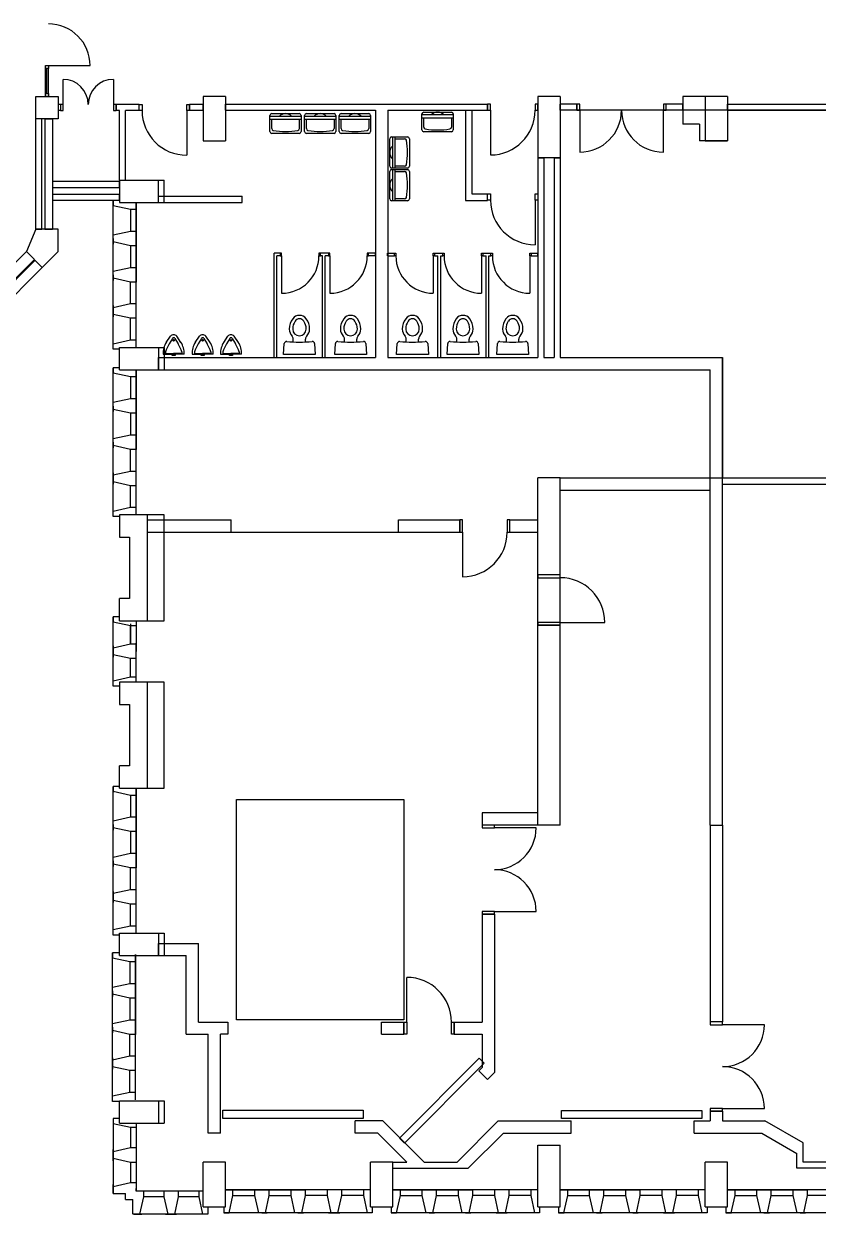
# Model space of a CAD drawing. Header units: millimetres. Extents: x -12337 to 132498, y -9485 to 82319.
# Drawn here: x 22313 to 36553, y 5335 to 26669 of the extents above; entities that cross this region are included whole.
import ezdxf

# ---------------------------------------------------------------- set-up
doc = ezdxf.new("R2010")
doc.units = ezdxf.units.MM
for name, color, linetype in [('Basement 1 - Doors Windows and Openings', 7, 'Continuous'), ('Basement 1 - Sections', 7, 'Continuous'), ('Basement 1 - Spaces and Zones', 7, 'Continuous'), ('Basement 1 - Structural Members', 7, 'Continuous'), ('Basement 1 - Walls', 7, 'Continuous'), ('Basement 2 - Structural Members', 7, 'Continuous')]:
    doc.layers.add(name, color=color, linetype=linetype)

msp = doc.modelspace()

# ---------------------------------------------------------------- linework, layer by layer
at = {"layer": 'Basement 1 - Doors Windows and Openings', "color": 1, "linetype": 'Continuous', "lineweight": -3}
for p, q in [((22703, 25419, 2700), (22703, 25869, 2700)), ((22728, 25419, 2700), (22728, 25869, 2700)), ((22753, 25919, 2700), (23503, 25919, 2700)), ((22753, 25419, 2700), (22753, 25869, 2700)), ((23019, 25224, 2700), (23019, 25674, 2700)), ((23919, 25674, 2700), (23919, 25224, 2700)), ((25233, 25114, 2700), (25233, 24314, 2700)), ((30678, 25119, 2700), (30678, 24319, 2700)), ((32278, 25119, 2700), (32278, 24369, 2700)), ((33778, 24369, 2700), (33778, 25119, 2700)), ((31478, 23509, 2700), (31478, 22709, 2700)), ((26934, 22510, 2700), (26934, 21840, 2700)), ((27800, 22510, 2700), (27800, 21840, 2700)), ((29652, 22510, 2700), (29652, 21840, 2700)), ((30517, 22510, 2700), (30517, 21840, 2700)), ((31383, 22510, 2700), (31383, 21840, 2700)), ((30178, 17559, 2700), (30178, 16759, 2700)), ((31928, 15942, 2700), (32728, 15942, 2700)), ((31498, 12259, 2700), (30748, 12259, 2700)), ((30748, 10759, 2700), (31498, 10759, 2700)), ((29178, 8779, 2700), (29178, 9579, 2700)), ((35588, 8730, 2700), (34838, 8730, 2700)), ((34838, 7230, 2700), (35588, 7230, 2700))]:
    msp.add_line(p, q, dxfattribs=at)
at = {"layer": 'Basement 1 - Doors Windows and Openings', "color": 1, "linetype": 'Continuous'}
for p, q in [((23918, 23501, 2700), (23918, 23401, 2700)), ((23918, 20930, 2700), (23918, 23501, 2700)), ((24028, 23501, 2700), (23918, 23501, 2700)), ((24328, 23469, 2700), (24328, 23341, 2700)), ((24328, 22169, 2700), (24328, 23469, 2700)), ((24328, 23469, 2700), (24328, 22169, 2700)), ((24228, 23341, 2700), (23918, 23409, 2700)), ((24228, 23341, 2700), (24228, 22948, 2700)), ((24328, 23341, 2700), (24228, 23341, 2700)), ((24228, 22948, 2700), (23918, 22880, 2700)), ((23918, 22719, 2700), (23918, 22919, 2700)), ((24328, 22948, 2700), (24228, 22948, 2700)), ((24328, 22948, 2700), (24328, 22691, 2700)), ((23918, 22819, 2700), (23918, 22719, 2700)), ((24228, 22691, 2700), (23918, 22759, 2700)), ((24328, 22691, 2700), (24228, 22691, 2700)), ((24228, 22691, 2700), (24228, 22298, 2700)), ((22504, 22445, 2700), (21702, 21643, 2700)), ((21717, 21629, 2700), (22518, 22431, 2700)), ((24228, 22298, 2700), (23918, 22230, 2700)), ((24228, 22298, 2700), (23918, 22230, 2700)), ((23918, 22169, 2700), (23918, 22269, 2700)), ((23918, 22169, 2700), (23918, 22269, 2700)), ((24328, 22298, 2700), (24228, 22298, 2700)), ((24328, 22298, 2700), (24228, 22298, 2700)), ((24328, 22041, 2700), (24328, 22298, 2700)), ((24328, 22298, 2700), (24328, 22041, 2700)), ((23918, 22169, 2700), (23918, 22069, 2700)), ((23918, 22169, 2700), (23918, 22069, 2700)), ((24228, 22041, 2700), (23918, 22109, 2700)), ((24228, 22041, 2700), (23918, 22109, 2700)), ((24328, 22041, 2700), (24228, 22041, 2700)), ((24328, 22041, 2700), (24228, 22041, 2700)), ((24228, 21648, 2700), (24228, 22041, 2700)), ((24328, 20869, 2700), (24328, 22169, 2700)), ((24228, 21648, 2700), (23918, 21580, 2700)), ((23918, 21519, 2700), (23918, 21619, 2700)), ((23918, 21619, 2700), (23918, 21419, 2700)), ((24328, 21648, 2700), (24228, 21648, 2700)), ((24328, 21391, 2700), (24328, 21648, 2700)), ((24228, 21391, 2700), (23918, 21459, 2700)), ((24328, 21391, 2700), (24228, 21391, 2700)), ((24228, 20998, 2700), (24228, 21391, 2700)), ((24228, 20998, 2700), (23918, 20930, 2700)), ((23918, 20838, 2700), (23918, 20938, 2700)), ((24328, 20998, 2700), (24228, 20998, 2700)), ((24328, 20869, 2700), (24328, 20998, 2700)), ((24028, 20838, 2700), (23918, 20838, 2700)), ((23918, 20501, 2700), (23918, 20401, 2700)), ((23918, 17930, 2700), (23918, 20501, 2700)), ((24028, 20501, 2700), (23918, 20501, 2700)), ((24228, 20341, 2700), (23918, 20409, 2700)), ((24328, 20341, 2700), (24228, 20341, 2700)), ((24228, 20341, 2700), (24228, 19948, 2700)), ((24328, 20469, 2700), (24328, 20341, 2700)), ((24328, 19169, 2700), (24328, 20469, 2700)), ((24328, 20469, 2700), (24328, 19169, 2700)), ((24228, 19948, 2700), (23918, 19880, 2700)), ((23918, 19719, 2700), (23918, 19919, 2700)), ((24328, 19948, 2700), (24228, 19948, 2700)), ((24328, 19948, 2700), (24328, 19691, 2700)), ((23918, 19819, 2700), (23918, 19719, 2700)), ((24228, 19691, 2700), (23918, 19759, 2700)), ((24228, 19691, 2700), (24228, 19298, 2700)), ((24328, 19691, 2700), (24228, 19691, 2700)), ((24228, 19298, 2700), (23918, 19230, 2700)), ((24228, 19298, 2700), (23918, 19230, 2700)), ((23918, 19169, 2700), (23918, 19269, 2700)), ((23918, 19169, 2700), (23918, 19269, 2700)), ((24328, 19298, 2700), (24228, 19298, 2700)), ((24328, 19298, 2700), (24228, 19298, 2700)), ((24328, 19298, 2700), (24328, 19041, 2700)), ((24328, 19041, 2700), (24328, 19298, 2700)), ((23918, 19169, 2700), (23918, 19069, 2700)), ((23918, 19169, 2700), (23918, 19069, 2700)), ((24228, 19041, 2700), (23918, 19109, 2700)), ((24228, 19041, 2700), (23918, 19109, 2700)), ((24328, 19041, 2700), (24228, 19041, 2700)), ((24228, 18648, 2700), (24228, 19041, 2700)), ((24328, 19041, 2700), (24228, 19041, 2700)), ((24328, 17869, 2700), (24328, 19169, 2700)), ((24228, 18648, 2700), (23918, 18580, 2700)), ((23918, 18619, 2700), (23918, 18419, 2700)), ((23918, 18519, 2700), (23918, 18619, 2700)), ((24328, 18648, 2700), (24228, 18648, 2700)), ((24328, 18391, 2700), (24328, 18648, 2700)), ((24228, 18391, 2700), (23918, 18459, 2700)), ((24328, 18391, 2700), (24228, 18391, 2700)), ((24228, 17998, 2700), (24228, 18391, 2700)), ((24228, 17998, 2700), (23918, 17930, 2700)), ((23918, 17838, 2700), (23918, 17938, 2700)), ((24328, 17998, 2700), (24228, 17998, 2700)), ((24328, 17869, 2700), (24328, 17998, 2700)), ((24028, 17838, 2700), (23918, 17838, 2700)), ((24028, 16040, 2700), (23918, 16040, 2700)), ((23918, 16040, 2700), (23918, 15940, 2700)), ((23918, 14798, 2700), (23918, 16040, 2700)), ((24228, 15880, 2700), (23918, 15948, 2700)), ((24228, 15916, 2700), (24228, 15548, 2700)), ((24228, 15548, 2700), (24228, 15880, 2700)), ((24328, 15880, 2700), (24228, 15880, 2700)), ((24328, 15969, 2700), (24328, 15419, 2700)), ((24228, 15548, 2700), (23918, 15480, 2700)), ((23918, 15419, 2700), (23918, 15519, 2700)), ((23918, 15519, 2700), (23918, 15319, 2700)), ((24328, 15548, 2700), (24228, 15548, 2700)), ((24328, 15419, 2700), (24328, 15569, 2700)), ((24328, 15419, 2700), (24328, 15548, 2700)), ((24328, 14869, 2700), (24328, 15419, 2700)), ((24228, 15291, 2700), (23918, 15359, 2700)), ((24228, 14958, 2700), (24228, 15291, 2700)), ((24328, 15291, 2700), (24228, 15291, 2700)), ((24228, 14958, 2700), (23918, 14890, 2700)), ((24328, 14958, 2700), (24228, 14958, 2700)), ((23918, 14798, 2700), (23918, 14898, 2700)), ((24028, 14798, 2700), (23918, 14798, 2700)), ((23918, 13001, 2700), (23918, 12901, 2700)), ((24028, 13001, 2700), (23918, 13001, 2700)), ((23918, 10430, 2700), (23918, 13001, 2700)), ((24228, 12841, 2700), (23918, 12909, 2700)), ((24328, 12841, 2700), (24228, 12841, 2700)), ((24228, 12841, 2700), (24228, 12448, 2700)), ((24328, 12969, 2700), (24328, 12841, 2700)), ((24328, 11669, 2700), (24328, 12969, 2700)), ((24328, 12969, 2700), (24328, 11669, 2700)), ((24228, 12448, 2700), (23918, 12380, 2700)), ((23918, 12219, 2700), (23918, 12419, 2700)), ((24328, 12448, 2700), (24228, 12448, 2700)), ((24328, 12448, 2700), (24328, 12191, 2700)), ((23918, 12319, 2700), (23918, 12219, 2700)), ((24228, 12191, 2700), (23918, 12259, 2700)), ((24328, 12191, 2700), (24228, 12191, 2700)), ((24228, 12191, 2700), (24228, 11798, 2700)), ((24228, 11798, 2700), (23918, 11730, 2700)), ((24228, 11798, 2700), (23918, 11730, 2700)), ((23918, 11669, 2700), (23918, 11769, 2700)), ((23918, 11669, 2700), (23918, 11769, 2700)), ((24328, 11798, 2700), (24228, 11798, 2700)), ((24328, 11798, 2700), (24228, 11798, 2700)), ((24328, 11798, 2700), (24328, 11541, 2700)), ((24328, 11541, 2700), (24328, 11798, 2700)), ((23918, 11669, 2700), (23918, 11569, 2700)), ((23918, 11669, 2700), (23918, 11569, 2700)), ((24228, 11541, 2700), (23918, 11609, 2700)), ((24228, 11541, 2700), (23918, 11609, 2700)), ((24328, 11541, 2700), (24228, 11541, 2700)), ((24228, 11148, 2700), (24228, 11541, 2700)), ((24328, 11541, 2700), (24228, 11541, 2700)), ((24328, 10369, 2700), (24328, 11669, 2700)), ((24228, 11148, 2700), (23918, 11080, 2700)), ((23918, 11119, 2700), (23918, 10919, 2700)), ((23918, 11019, 2700), (23918, 11119, 2700)), ((24328, 11148, 2700), (24228, 11148, 2700)), ((24328, 10891, 2700), (24328, 11148, 2700)), ((24228, 10891, 2700), (23918, 10959, 2700)), ((24328, 10891, 2700), (24228, 10891, 2700)), ((24228, 10498, 2700), (24228, 10891, 2700)), ((24228, 10498, 2700), (23918, 10430, 2700)), ((24328, 10498, 2700), (24228, 10498, 2700)), ((24328, 10369, 2700), (24328, 10498, 2700)), ((23918, 10338, 2700), (23918, 10438, 2700)), ((24028, 10338, 2700), (23918, 10338, 2700)), ((23904, 7447, 2700), (23904, 10018, 2700)), ((23904, 10018, 2700), (23904, 9918, 2700)), ((24014, 10018, 2700), (23904, 10018, 2700)), ((24214, 9858, 2700), (23904, 9926, 2700)), ((24214, 9858, 2700), (24214, 9465, 2700)), ((24314, 9858, 2700), (24214, 9858, 2700)), ((24314, 9986, 2700), (24314, 9858, 2700)), ((24314, 9986, 2700), (24314, 8686, 2700)), ((24314, 8686, 2700), (24314, 9986, 2700)), ((24214, 9465, 2700), (23904, 9397, 2700)), ((23904, 9236, 2700), (23904, 9436, 2700)), ((24314, 9465, 2700), (24214, 9465, 2700)), ((24314, 9465, 2700), (24314, 9208, 2700)), ((23904, 9336, 2700), (23904, 9236, 2700)), ((24214, 9208, 2700), (23904, 9276, 2700)), ((24214, 9208, 2700), (24214, 8815, 2700)), ((24314, 9208, 2700), (24214, 9208, 2700)), ((24214, 8815, 2700), (23904, 8747, 2700)), ((24214, 8815, 2700), (23904, 8747, 2700)), ((23904, 8686, 2700), (23904, 8786, 2700)), ((23904, 8686, 2700), (23904, 8786, 2700)), ((24314, 8815, 2700), (24214, 8815, 2700)), ((24314, 8815, 2700), (24214, 8815, 2700)), ((24314, 8815, 2700), (24314, 8558, 2700)), ((24314, 8558, 2700), (24314, 8815, 2700)), ((23904, 8686, 2700), (23904, 8586, 2700)), ((23904, 8686, 2700), (23904, 8586, 2700)), ((24214, 8558, 2700), (23904, 8626, 2700)), ((24214, 8558, 2700), (23904, 8626, 2700)), ((24314, 8558, 2700), (24214, 8558, 2700)), ((24314, 8558, 2700), (24214, 8558, 2700)), ((24214, 8165, 2700), (24214, 8558, 2700)), ((24314, 7386, 2700), (24314, 8686, 2700)), ((24214, 8165, 2700), (23904, 8097, 2700)), ((23904, 8036, 2700), (23904, 8136, 2700)), ((23904, 8136, 2700), (23904, 7936, 2700)), ((24314, 8165, 2700), (24214, 8165, 2700)), ((24314, 7908, 2700), (24314, 8165, 2700)), ((24214, 7908, 2700), (23904, 7976, 2700)), ((24314, 7908, 2700), (24214, 7908, 2700)), ((24214, 7515, 2700), (24214, 7908, 2700)), ((24214, 7515, 2700), (23904, 7447, 2700)), ((24314, 7515, 2700), (24214, 7515, 2700)), ((24314, 7386, 2700), (24314, 7515, 2700)), ((23904, 7355, 2700), (23904, 7455, 2700)), ((24014, 7355, 2700), (23904, 7355, 2700)), ((23918, 7048, 2700), (23918, 6948, 2700)), ((23918, 7048, 2700), (23918, 5767, 2700)), ((24028, 7048, 2700), (23918, 7048, 2700)), ((24228, 6888, 2700), (23918, 6957, 2700)), ((24228, 6888, 2700), (24228, 6521, 2700)), ((24328, 6888, 2700), (24228, 6888, 2700)), ((24328, 6969, 2700), (24328, 6392, 2700)), ((24228, 6521, 2700), (23918, 6452, 2700)), ((23918, 6292, 2700), (23918, 6492, 2700)), ((24328, 6521, 2700), (24228, 6521, 2700)), ((23918, 6392, 2700), (23918, 6292, 2700)), ((24228, 6263, 2700), (23918, 6332, 2700)), ((24228, 6263, 2700), (24228, 5896, 2700)), ((24328, 6263, 2700), (24228, 6263, 2700)), ((24328, 6392, 2700), (24328, 5767, 2700)), ((24328, 6392, 2700), (24328, 6242, 2700)), ((24228, 5896, 2700), (23918, 5827, 2700)), ((23918, 5767, 2700), (23918, 5867, 2700)), ((23918, 5707, 2700), (23918, 5767, 2700)), ((23918, 5767, 2700), (23918, 5707, 2700)), ((24328, 5896, 2700), (24228, 5896, 2700)), ((24328, 5745, 2700), (24328, 5795, 2700)), ((27228, 5769, 2700), (25928, 5769, 2700)), ((25928, 5769, 2700), (26057, 5769, 2700)), ((25928, 5769, 2700), (27228, 5769, 2700)), ((26057, 5769, 2700), (26057, 5669, 2700)), ((26450, 5769, 2700), (26450, 5669, 2700)), ((26450, 5769, 2700), (26707, 5769, 2700)), ((26707, 5769, 2700), (26707, 5669, 2700)), ((27100, 5769, 2700), (27357, 5769, 2700)), ((27100, 5769, 2700), (27100, 5669, 2700)), ((27357, 5769, 2700), (27100, 5769, 2700)), ((27100, 5769, 2700), (27100, 5669, 2700)), ((28528, 5769, 2700), (27228, 5769, 2700)), ((27357, 5769, 2700), (27357, 5669, 2700)), ((27357, 5769, 2700), (27357, 5669, 2700)), ((28007, 5769, 2700), (27750, 5769, 2700)), ((27750, 5769, 2700), (27750, 5669, 2700)), ((28007, 5769, 2700), (28007, 5669, 2700)), ((28528, 5769, 2700), (28400, 5769, 2700)), ((28400, 5769, 2700), (28400, 5669, 2700)), ((30228, 5769, 2700), (28928, 5769, 2700)), ((28928, 5769, 2700), (29057, 5769, 2700)), ((28928, 5769, 2700), (30228, 5769, 2700)), ((29057, 5769, 2700), (29057, 5669, 2700)), ((29450, 5769, 2700), (29450, 5669, 2700)), ((29450, 5769, 2700), (29707, 5769, 2700)), ((29707, 5769, 2700), (29707, 5669, 2700)), ((30100, 5769, 2700), (30357, 5769, 2700)), ((30100, 5769, 2700), (30100, 5669, 2700)), ((30357, 5769, 2700), (30100, 5769, 2700)), ((30100, 5769, 2700), (30100, 5669, 2700)), ((31528, 5769, 2700), (30228, 5769, 2700)), ((30357, 5769, 2700), (30357, 5669, 2700)), ((30357, 5769, 2700), (30357, 5669, 2700)), ((31007, 5769, 2700), (30750, 5769, 2700)), ((30750, 5769, 2700), (30750, 5669, 2700)), ((31007, 5769, 2700), (31007, 5669, 2700)), ((31528, 5769, 2700), (31400, 5769, 2700)), ((31400, 5769, 2700), (31400, 5669, 2700)), ((31928, 5769, 2700), (33228, 5769, 2700)), ((33228, 5769, 2700), (31928, 5769, 2700)), ((31928, 5769, 2700), (32057, 5769, 2700)), ((32057, 5769, 2700), (32057, 5669, 2700)), ((32450, 5769, 2700), (32450, 5669, 2700)), ((32450, 5769, 2700), (32707, 5769, 2700)), ((32707, 5769, 2700), (32707, 5669, 2700)), ((33357, 5769, 2700), (33100, 5769, 2700)), ((33100, 5769, 2700), (33100, 5669, 2700)), ((33100, 5769, 2700), (33357, 5769, 2700)), ((33100, 5769, 2700), (33100, 5669, 2700)), ((34528, 5769, 2700), (33228, 5769, 2700)), ((33357, 5769, 2700), (33357, 5669, 2700)), ((33357, 5769, 2700), (33357, 5669, 2700)), ((33750, 5769, 2700), (33750, 5669, 2700)), ((34007, 5769, 2700), (33750, 5769, 2700)), ((34007, 5769, 2700), (34007, 5669, 2700)), ((34528, 5769, 2700), (34400, 5769, 2700)), ((34400, 5769, 2700), (34400, 5669, 2700)), ((34928, 5769, 2700), (36228, 5769, 2700)), ((36228, 5769, 2700), (34928, 5769, 2700)), ((34928, 5769, 2700), (35057, 5769, 2700)), ((35057, 5769, 2700), (35057, 5669, 2700)), ((35450, 5769, 2700), (35450, 5669, 2700)), ((35450, 5769, 2700), (35707, 5769, 2700)), ((35707, 5769, 2700), (35707, 5669, 2700)), ((36100, 5769, 2700), (36100, 5669, 2700)), ((36100, 5769, 2700), (36357, 5769, 2700)), ((36100, 5769, 2700), (36100, 5669, 2700)), ((36357, 5769, 2700), (36100, 5769, 2700)), ((37528, 5769, 2700), (36228, 5769, 2700)), ((36357, 5769, 2700), (36357, 5669, 2700)), ((36357, 5769, 2700), (36357, 5669, 2700)), ((23918, 5707, 2700), (24135, 5707, 2700)), ((24135, 5595, 2700), (24135, 5707, 2700)), ((24135, 5595, 2700), (24268, 5595, 2700)), ((24268, 5335, 2700), (24268, 5595, 2700)), ((24953, 5745, 2700), (24328, 5745, 2700)), ((24457, 5645, 2700), (24389, 5335, 2700)), ((24457, 5745, 2700), (24457, 5645, 2700)), ((24825, 5645, 2700), (24457, 5645, 2700)), ((24953, 5745, 2700), (24803, 5745, 2700)), ((24825, 5745, 2700), (24825, 5645, 2700)), ((24825, 5645, 2700), (24893, 5335, 2700)), ((25528, 5745, 2700), (24953, 5745, 2700)), ((25082, 5645, 2700), (25014, 5335, 2700)), ((25082, 5745, 2700), (25082, 5645, 2700)), ((25450, 5645, 2700), (25082, 5645, 2700)), ((25450, 5745, 2700), (25450, 5645, 2700)), ((25450, 5645, 2700), (25518, 5335, 2700)), ((26057, 5669, 2700), (25989, 5359, 2700)), ((26057, 5669, 2700), (26450, 5669, 2700)), ((26450, 5669, 2700), (26518, 5359, 2700)), ((26707, 5669, 2700), (26639, 5359, 2700)), ((26707, 5669, 2700), (27100, 5669, 2700)), ((27100, 5669, 2700), (27168, 5359, 2700)), ((27100, 5669, 2700), (27168, 5359, 2700)), ((27357, 5669, 2700), (27289, 5359, 2700)), ((27357, 5669, 2700), (27289, 5359, 2700)), ((27750, 5669, 2700), (27357, 5669, 2700)), ((27750, 5669, 2700), (27818, 5359, 2700)), ((28007, 5669, 2700), (27939, 5359, 2700)), ((28400, 5669, 2700), (28007, 5669, 2700)), ((28400, 5669, 2700), (28468, 5359, 2700)), ((29057, 5669, 2700), (28989, 5359, 2700)), ((29057, 5669, 2700), (29450, 5669, 2700)), ((29450, 5669, 2700), (29518, 5359, 2700)), ((29707, 5669, 2700), (29639, 5359, 2700)), ((29707, 5669, 2700), (30100, 5669, 2700)), ((30100, 5669, 2700), (30168, 5359, 2700)), ((30100, 5669, 2700), (30168, 5359, 2700)), ((30357, 5669, 2700), (30289, 5359, 2700)), ((30357, 5669, 2700), (30289, 5359, 2700)), ((30750, 5669, 2700), (30357, 5669, 2700)), ((30750, 5669, 2700), (30818, 5359, 2700)), ((31007, 5669, 2700), (30939, 5359, 2700)), ((31400, 5669, 2700), (31007, 5669, 2700)), ((31400, 5669, 2700), (31468, 5359, 2700)), ((32057, 5669, 2700), (31989, 5359, 2700)), ((32057, 5669, 2700), (32450, 5669, 2700)), ((32450, 5669, 2700), (32518, 5359, 2700)), ((32707, 5669, 2700), (32639, 5359, 2700)), ((32707, 5669, 2700), (33100, 5669, 2700)), ((33100, 5669, 2700), (33168, 5359, 2700)), ((33100, 5669, 2700), (33168, 5359, 2700)), ((33357, 5669, 2700), (33289, 5359, 2700)), ((33357, 5669, 2700), (33289, 5359, 2700)), ((33750, 5669, 2700), (33357, 5669, 2700)), ((33750, 5669, 2700), (33818, 5359, 2700)), ((34007, 5669, 2700), (33939, 5359, 2700)), ((34400, 5669, 2700), (34007, 5669, 2700)), ((34400, 5669, 2700), (34468, 5359, 2700)), ((35057, 5669, 2700), (34989, 5359, 2700)), ((35057, 5669, 2700), (35450, 5669, 2700)), ((35450, 5669, 2700), (35518, 5359, 2700)), ((35707, 5669, 2700), (35639, 5359, 2700)), ((35707, 5669, 2700), (36100, 5669, 2700)), ((36100, 5669, 2700), (36168, 5359, 2700)), ((36100, 5669, 2700), (36168, 5359, 2700)), ((36357, 5669, 2700), (36289, 5359, 2700)), ((36357, 5669, 2700), (36289, 5359, 2700)), ((36750, 5669, 2700), (36357, 5669, 2700)), ((24280, 5335, 2700), (24428, 5335, 2700)), ((25610, 5335, 2700), (24280, 5335, 2700)), ((24853, 5335, 2700), (25053, 5335, 2700)), ((24953, 5335, 2700), (24853, 5335, 2700)), ((25610, 5335, 2700), (25510, 5335, 2700)), ((25610, 5469, 2700), (25610, 5335, 2700)), ((25897, 5469, 2700), (25897, 5359, 2700)), ((25897, 5359, 2700), (25997, 5359, 2700)), ((28468, 5359, 2700), (25897, 5359, 2700)), ((26678, 5359, 2700), (26478, 5359, 2700)), ((26578, 5359, 2700), (26678, 5359, 2700)), ((27228, 5359, 2700), (27128, 5359, 2700)), ((27228, 5359, 2700), (27128, 5359, 2700)), ((27228, 5359, 2700), (27328, 5359, 2700)), ((27228, 5359, 2700), (27328, 5359, 2700)), ((27878, 5359, 2700), (27778, 5359, 2700)), ((27778, 5359, 2700), (27978, 5359, 2700)), ((28560, 5359, 2700), (28460, 5359, 2700)), ((28560, 5469, 2700), (28560, 5359, 2700)), ((28897, 5469, 2700), (28897, 5359, 2700)), ((28897, 5359, 2700), (28997, 5359, 2700)), ((31468, 5359, 2700), (28897, 5359, 2700)), ((29678, 5359, 2700), (29478, 5359, 2700)), ((29578, 5359, 2700), (29678, 5359, 2700)), ((30228, 5359, 2700), (30128, 5359, 2700)), ((30228, 5359, 2700), (30128, 5359, 2700)), ((30228, 5359, 2700), (30328, 5359, 2700)), ((30228, 5359, 2700), (30328, 5359, 2700)), ((30778, 5359, 2700), (30978, 5359, 2700)), ((30878, 5359, 2700), (30778, 5359, 2700)), ((31560, 5359, 2700), (31460, 5359, 2700)), ((31560, 5469, 2700), (31560, 5359, 2700)), ((31897, 5469, 2700), (31897, 5359, 2700)), ((34468, 5359, 2700), (31897, 5359, 2700)), ((31897, 5359, 2700), (31997, 5359, 2700)), ((32678, 5359, 2700), (32478, 5359, 2700)), ((32578, 5359, 2700), (32678, 5359, 2700)), ((33228, 5359, 2700), (33128, 5359, 2700)), ((33228, 5359, 2700), (33128, 5359, 2700)), ((33228, 5359, 2700), (33328, 5359, 2700)), ((33228, 5359, 2700), (33328, 5359, 2700)), ((33878, 5359, 2700), (33778, 5359, 2700)), ((33778, 5359, 2700), (33978, 5359, 2700)), ((34560, 5359, 2700), (34460, 5359, 2700)), ((34560, 5469, 2700), (34560, 5359, 2700)), ((34897, 5469, 2700), (34897, 5359, 2700)), ((34897, 5359, 2700), (34997, 5359, 2700)), ((37468, 5359, 2700), (34897, 5359, 2700)), ((35678, 5359, 2700), (35478, 5359, 2700)), ((35578, 5359, 2700), (35678, 5359, 2700)), ((36228, 5359, 2700), (36128, 5359, 2700)), ((36228, 5359, 2700), (36128, 5359, 2700)), ((36228, 5359, 2700), (36328, 5359, 2700)), ((36228, 5359, 2700), (36328, 5359, 2700))]:
    msp.add_line(p, q, dxfattribs=at)
at = {"layer": 'Basement 1 - Doors Windows and Openings', "color": 1, "linetype": 'Continuous', "lineweight": -3, "elevation": 2700}
for points in [[(22703, 25869), (22703, 25919), (22753, 25919), (22753, 25869), (22703, 25869)], [(22703, 25369), (22703, 25419), (22753, 25419), (22753, 25369), (22703, 25369)], [(23019, 25114), (23019, 25224), (22969, 25224), (22969, 25114), (23019, 25114)], [(23969, 25114), (23969, 25224), (23919, 25224), (23919, 25114), (23969, 25114)], [(24433, 25114), (24383, 25114), (24383, 25224), (24433, 25224), (24433, 25114)], [(25283, 25114), (25233, 25114), (25233, 25224), (25283, 25224), (25283, 25114)], [(30628, 25119), (30678, 25119), (30678, 25229), (30628, 25229), (30628, 25119)], [(31478, 25119), (31528, 25119), (31528, 25229), (31478, 25229), (31478, 25119)], [(32278, 25119), (32278, 25229), (32228, 25229), (32228, 25119), (32278, 25119)], [(33828, 25119), (33828, 25229), (33778, 25229), (33778, 25119), (33828, 25119)], [(30678, 23509), (30628, 23509), (30628, 23619), (30678, 23619), (30678, 23509)], [(31528, 23509), (31478, 23509), (31478, 23619), (31528, 23619), (31528, 23509)], [(26934, 22510), (26934, 22560), (26909, 22560), (26909, 22510), (26934, 22510)], [(27629, 22510), (27629, 22560), (27604, 22560), (27604, 22510), (27629, 22510)], [(27800, 22510), (27800, 22560), (27775, 22560), (27775, 22510), (27800, 22510)], [(28495, 22510), (28495, 22560), (28470, 22560), (28470, 22510), (28495, 22510)], [(28957, 22510), (28957, 22560), (28982, 22560), (28982, 22510), (28957, 22510)], [(29652, 22510), (29652, 22560), (29677, 22560), (29677, 22510), (29652, 22510)], [(29822, 22510), (29822, 22560), (29847, 22560), (29847, 22510), (29822, 22510)], [(30517, 22510), (30517, 22560), (30542, 22560), (30542, 22510), (30517, 22510)], [(30688, 22510), (30688, 22560), (30713, 22560), (30713, 22510), (30688, 22510)], [(31383, 22510), (31383, 22560), (31408, 22560), (31408, 22510), (31383, 22510)], [(30128, 17559), (30178, 17559), (30178, 17779), (30128, 17779), (30128, 17559)], [(30978, 17559), (31028, 17559), (31028, 17779), (30978, 17779), (30978, 17559)], [(31928, 16742), (31928, 16792), (31528, 16792), (31528, 16742), (31928, 16742)], [(31928, 15892), (31928, 15942), (31528, 15942), (31528, 15892), (31928, 15892)], [(30748, 12309), (30528, 12309), (30528, 12259), (30748, 12259), (30748, 12309)], [(30748, 10759), (30528, 10759), (30528, 10709), (30748, 10709), (30748, 10759)], [(29128, 8779), (29178, 8779), (29178, 8559), (29128, 8559), (29128, 8779)], [(29978, 8779), (30028, 8779), (30028, 8559), (29978, 8559), (29978, 8779)], [(34838, 8780), (34618, 8780), (34618, 8730), (34838, 8730), (34838, 8780)], [(34838, 7230), (34618, 7230), (34618, 7180), (34838, 7180), (34838, 7230)]]:
    msp.add_lwpolyline(points, dxfattribs=at)
at = {"layer": 'Basement 1 - Doors Windows and Openings', "color": 1, "linetype": 'Continuous', "elevation": 2700}
msp.add_lwpolyline([(21561, 21785), (21844, 21502), (22645, 22304), (22363, 22586), (21561, 21785)], dxfattribs=at)
at = {"layer": 'Basement 1 - Doors Windows and Openings', "color": 1, "linetype": 'Continuous', "lineweight": -3}
for centre, radius, start, end in [((22753, 25919, 2700), 750, 0, 90), ((23019, 25224, 2700), 450, 0, 90), ((23919, 25224, 2700), 450, 90, 180), ((25233, 25114, 2700), 800, 180, 270), ((30678, 25119, 2700), 800, 270, 0), ((32278, 25119, 2700), 750, 270, 0), ((33778, 25119, 2700), 750, 180, 270), ((31478, 23509, 2700), 800, 180, 270), ((26934, 22510, 2700), 670, 270, 0), ((27800, 22510, 2700), 670, 270, 0), ((29652, 22510, 2700), 670, 180, 270), ((30517, 22510, 2700), 670, 180, 270), ((31383, 22510, 2700), 670, 180, 270), ((30178, 17559, 2700), 800, 270, 0), ((31928, 15942, 2700), 800, 0, 90), ((30748, 12259, 2700), 750, 270, 0), ((30748, 10759, 2700), 750, 0, 90), ((29178, 8779, 2700), 800, 0, 90), ((34838, 8730, 2700), 750, 270, 0), ((34838, 7230, 2700), 750, 0, 90)]:
    msp.add_arc(centre, radius, start, end, dxfattribs=at)
at = {"layer": 'Basement 1 - Sections', "color": 1, "linetype": 'Continuous'}
for p, q in [((26725, 24739, 2700), (26725, 25026, 2700)), ((27285, 25010, 2700), (26725, 25010, 2700)), ((26758, 25059, 2700), (27252, 25059, 2700)), ((27285, 25026, 2700), (27285, 24739, 2700)), ((27347, 24739, 2700), (27347, 25026, 2700)), ((27907, 25010, 2700), (27347, 25010, 2700)), ((27380, 25059, 2700), (27874, 25059, 2700)), ((27907, 25026, 2700), (27907, 24739, 2700)), ((27969, 24739, 2700), (27969, 25026, 2700)), ((28529, 25010, 2700), (27969, 25010, 2700)), ((28002, 25059, 2700), (28496, 25059, 2700)), ((28529, 25026, 2700), (28529, 24739, 2700)), ((29451, 24766, 2700), (29451, 25053, 2700)), ((30011, 25036, 2700), (29451, 25036, 2700)), ((29451, 24987, 2700), (30011, 24987, 2700)), ((29484, 25086, 2700), (29978, 25086, 2700)), ((29484, 24819, 2700), (29484, 24987, 2700)), ((29978, 24987, 2700), (29978, 24819, 2700)), ((30011, 25053, 2700), (30011, 24766, 2700)), ((26725, 24960, 2700), (27285, 24960, 2700)), ((26758, 24792, 2700), (26758, 24960, 2700)), ((27252, 24960, 2700), (27252, 24792, 2700)), ((27347, 24960, 2700), (27907, 24960, 2700)), ((27380, 24792, 2700), (27380, 24960, 2700)), ((27874, 24960, 2700), (27874, 24792, 2700)), ((27969, 24960, 2700), (28529, 24960, 2700)), ((28002, 24792, 2700), (28002, 24960, 2700)), ((28496, 24960, 2700), (28496, 24792, 2700)), ((27252, 24706, 2700), (26758, 24706, 2700)), ((27874, 24706, 2700), (27380, 24706, 2700)), ((28496, 24706, 2700), (28002, 24706, 2700)), ((28873, 24116, 2700), (28873, 24610, 2700)), ((28906, 24643, 2700), (29194, 24643, 2700)), ((28923, 24643, 2700), (28923, 24083, 2700)), ((28972, 24083, 2700), (28972, 24643, 2700)), ((28972, 24610, 2700), (29140, 24610, 2700)), ((29227, 24610, 2700), (29227, 24116, 2700)), ((29978, 24733, 2700), (29484, 24733, 2700)), ((29140, 24116, 2700), (28972, 24116, 2700)), ((28873, 23531, 2700), (28873, 24025, 2700)), ((29194, 24083, 2700), (28906, 24083, 2700)), ((28906, 24058, 2700), (29194, 24058, 2700)), ((28923, 24058, 2700), (28923, 23498, 2700)), ((28972, 23498, 2700), (28972, 24058, 2700)), ((28972, 24025, 2700), (29140, 24025, 2700)), ((29227, 24025, 2700), (29227, 23531, 2700)), ((29194, 23498, 2700), (28906, 23498, 2700)), ((29140, 23531, 2700), (28972, 23531, 2700)), ((24868, 20957, 2700), (24945, 21072, 2700)), ((24978, 21031, 2700), (24917, 20933, 2700)), ((25020, 21031, 2700), (25081, 20933, 2700)), ((25130, 20957, 2700), (25054, 21072, 2700)), ((25388, 20957, 2700), (25465, 21072, 2700)), ((25498, 21031, 2700), (25437, 20933, 2700)), ((25540, 21031, 2700), (25601, 20933, 2700)), ((25651, 20957, 2700), (25574, 21072, 2700)), ((25896, 20957, 2700), (25973, 21072, 2700)), ((26006, 21031, 2700), (25945, 20933, 2700)), ((26048, 21031, 2700), (26109, 20933, 2700)), ((26159, 20957, 2700), (26082, 21072, 2700)), ((26969, 20744, 2700), (26982, 20937, 2700)), ((27144, 20966, 2700), (27144, 21017, 2700)), ((27364, 20966, 2700), (27364, 21017, 2700)), ((27886, 20744, 2700), (27898, 20937, 2700)), ((28061, 20966, 2700), (28061, 21017, 2700)), ((28281, 20966, 2700), (28281, 21017, 2700)), ((28995, 20744, 2700), (29007, 20937, 2700)), ((29170, 20966, 2700), (29170, 21017, 2700)), ((29390, 20966, 2700), (29390, 21017, 2700)), ((29901, 20744, 2700), (29913, 20937, 2700)), ((30076, 20966, 2700), (30076, 21017, 2700)), ((30296, 20966, 2700), (30296, 21017, 2700)), ((30793, 20744, 2700), (30805, 20937, 2700)), ((30968, 20966, 2700), (30968, 21017, 2700)), ((31188, 20966, 2700), (31188, 21017, 2700)), ((24809, 20749, 2700), (24999, 20749, 2700)), ((25189, 20749, 2700), (24999, 20749, 2700)), ((25329, 20749, 2700), (25519, 20749, 2700)), ((25709, 20749, 2700), (25519, 20749, 2700)), ((25837, 20749, 2700), (26027, 20749, 2700)), ((26217, 20749, 2700), (26027, 20749, 2700))]:
    msp.add_line(p, q, dxfattribs=at)
at = {"layer": 'Basement 1 - Sections', "color": 1, "linetype": 'Continuous', "elevation": 2700}
for points in [[(27527, 20937), (27539, 20744), (26969, 20744)], [(28444, 20937), (28456, 20744), (27886, 20744)], [(29553, 20937), (29565, 20744), (28995, 20744)], [(30459, 20937), (30471, 20744), (29901, 20744)], [(31350, 20937), (31363, 20744), (30793, 20744)], [(24853, 20789), (24853, 20761), (24999, 20761)], [(25024, 20749), (25024, 20727), (24974, 20727), (24974, 20749)], [(25146, 20789), (25146, 20761), (24999, 20761)], [(25373, 20789), (25373, 20761), (25519, 20761)], [(25544, 20749), (25544, 20727), (25494, 20727), (25494, 20749)], [(25666, 20789), (25666, 20761), (25519, 20761)], [(25881, 20789), (25881, 20761), (26027, 20761)], [(26052, 20749), (26052, 20727), (26002, 20727), (26002, 20749)], [(26174, 20789), (26174, 20761), (26027, 20761)]]:
    msp.add_lwpolyline(points, dxfattribs=at)
at = {"layer": 'Basement 1 - Sections', "color": 1, "linetype": 'Continuous'}
for centre in [(24999, 20995, 2700), (25519, 20995, 2700), (26027, 20995, 2700)]:
    msp.add_circle(centre, 15, dxfattribs=at)
for centre, radius, start, end in [((26758, 25026, 2700), 32.9, 90, 180), ((27005, 24900, 2700), 159, 43.602, 136.398), ((27252, 25026, 2700), 32.9, 0, 90), ((27380, 25026, 2700), 32.9, 90, 180), ((27627, 24900, 2700), 159, 43.6026, 136.398), ((27874, 25026, 2700), 32.9, 0, 90), ((28002, 25026, 2700), 32.9, 90, 180), ((28249, 24900, 2700), 159, 43.602, 136.3974), ((28496, 25026, 2700), 32.9, 0, 90), ((29484, 25053, 2700), 32.9, 90, 180), ((29731, 24927, 2700), 159, 43.602, 136.3974), ((29978, 25053, 2700), 32.9, 0, 90), ((26791, 24792, 2700), 32.9, 180, 259.1607), ((27005, 25910, 2700), 1171, 259.1581, 280.8418), ((27220, 24792, 2700), 32.9, 280.8435, 0), ((27413, 24792, 2700), 32.9, 180, 259.1565), ((27627, 25910, 2700), 1171, 259.1581, 280.8418), ((27841, 24792, 2700), 32.9, 280.8435, 0), ((28035, 24792, 2700), 32.9, 180, 259.1565), ((28249, 25910, 2700), 1171, 259.1581, 280.8418), ((28463, 24792, 2700), 32.9, 280.8435, 0), ((29484, 24766, 2700), 32.9, 180, 270), ((29517, 24819, 2700), 32.9, 180, 259.1565), ((29731, 25937, 2700), 1171, 259.1581, 280.8418), ((29946, 24819, 2700), 32.9, 280.8435, 0), ((29978, 24766, 2700), 32.9, 270, 0), ((26758, 24739, 2700), 32.9, 180, 270), ((27252, 24739, 2700), 32.9, 270, 0), ((27380, 24739, 2700), 32.9, 180, 270), ((27874, 24739, 2700), 32.9, 270, 0), ((28002, 24739, 2700), 32.9, 180, 270), ((28496, 24739, 2700), 32.9, 270, 0), ((28906, 24610, 2700), 32.9, 90, 180), ((29140, 24577, 2700), 32.9, 10.8435, 90), ((28022, 24363, 2700), 1171, 349.1581, 10.8418), ((29194, 24610, 2700), 32.9, 0, 90), ((29032, 24363, 2700), 159, 133.602, 226.3974), ((28906, 24116, 2700), 32.9, 180, 270), ((29140, 24149, 2700), 32.9, 270, 349.1565), ((29194, 24116, 2700), 32.9, 270, 0), ((28906, 24025, 2700), 32.9, 90, 180), ((29140, 23992, 2700), 32.9, 10.8435, 90), ((28022, 23778, 2700), 1171, 349.1581, 10.8418), ((29194, 24025, 2700), 32.9, 0, 90), ((29032, 23778, 2700), 159, 133.602, 226.3974), ((28906, 23531, 2700), 32.9, 180, 270), ((29140, 23564, 2700), 32.9, 270, 349.1565), ((29194, 23531, 2700), 32.9, 270, 0), ((27381, 21198, 2700), 309, 143.3731, 180), ((27254, 21293, 2700), 151, 90, 143.3717), ((27391, 21198, 2700), 258, 146.6703, 180), ((27254, 21288, 2700), 94.1, 90, 146.6712), ((27254, 21293, 2700), 151, 36.6272, 90), ((27254, 21288, 2700), 94.1, 33.3288, 90), ((27118, 21198, 2700), 258, 0, 33.3297), ((27128, 21198, 2700), 309, 0, 36.6267), ((28298, 21198, 2700), 309, 143.3736, 180), ((28171, 21293, 2700), 151, 90, 143.3723), ((28308, 21198, 2700), 258, 146.6706, 180), ((28171, 21288, 2700), 94.1, 90, 146.6712), ((28171, 21293, 2700), 151, 36.6272, 90), ((28171, 21288, 2700), 94.1, 33.328, 90), ((28034, 21198, 2700), 258, 0, 33.3291), ((28044, 21198, 2700), 309, 0, 36.6269), ((29407, 21198, 2700), 309, 143.3733, 180), ((29280, 21293, 2700), 151, 90, 143.3723), ((29417, 21198, 2700), 258, 146.6703, 180), ((29280, 21288, 2700), 94.1, 90, 146.6703), ((29280, 21293, 2700), 151, 36.6272, 90), ((29280, 21288, 2700), 94.1, 33.3288, 90), ((29143, 21198, 2700), 258, 0, 33.3291), ((29153, 21198, 2700), 309, 0, 36.6267), ((30313, 21198, 2700), 309, 143.3736, 180), ((30186, 21293, 2700), 151, 90, 143.3728), ((30323, 21198, 2700), 258, 146.6706, 180), ((30186, 21288, 2700), 94.1, 90, 146.6712), ((30186, 21293, 2700), 151, 36.6272, 90), ((30186, 21288, 2700), 94.1, 33.3288, 90), ((30049, 21198, 2700), 258, 0, 33.3297), ((30059, 21198, 2700), 309, 0, 36.6267), ((31204, 21198, 2700), 309, 143.3733, 180), ((31078, 21293, 2700), 151, 90, 143.3723), ((31214, 21198, 2700), 258, 146.6703, 180), ((31078, 21288, 2700), 94.1, 90, 146.6712), ((31078, 21293, 2700), 151, 36.6272, 90), ((31078, 21288, 2700), 94.1, 33.3288, 90), ((30941, 21198, 2700), 258, 0, 33.3294), ((30951, 21198, 2700), 309, 0, 36.6267), ((27254, 21198, 2700), 182, 180, 223.6308), ((27254, 21198, 2700), 121, 180, 0), ((27254, 21198, 2700), 182, 316.3692, 0), ((28171, 21198, 2700), 182, 180, 223.6308), ((28171, 21198, 2700), 121, 180, 0), ((28171, 21198, 2700), 182, 316.3697, 0), ((29280, 21198, 2700), 182, 180, 223.6308), ((29280, 21198, 2700), 121, 180, 0), ((29280, 21198, 2700), 182, 316.3692, 0), ((30186, 21198, 2700), 182, 180, 223.6308), ((30186, 21198, 2700), 121, 180, 0), ((30186, 21198, 2700), 182, 316.3692, 0), ((31078, 21198, 2700), 182, 180, 223.6308), ((31078, 21198, 2700), 121, 180, 0), ((31078, 21198, 2700), 182, 316.3692, 0), ((25172, 20759, 2700), 363, 146.2042, 181.4623), ((25412, 20625, 2700), 582, 148.0951, 163.6968), ((24999, 21024, 2700), 73, 90.0326, 138.4584), ((24998, 21018, 2700), 23.8, 92.0719, 148.0926), ((24999, 21024, 2700), 73, 41.5428, 89.9693), ((25000, 21018, 2700), 23.8, 31.9106, 87.9281), ((24587, 20625, 2700), 582, 16.3032, 31.9052), ((24827, 20759, 2700), 363, 358.5377, 33.7958), ((25692, 20759, 2700), 363, 146.2042, 181.4623), ((25932, 20625, 2700), 582, 148.0951, 163.6968), ((25519, 21024, 2700), 73, 90.0326, 138.4584), ((25519, 21018, 2700), 23.8, 92.0719, 148.0926), ((25519, 21024, 2700), 73, 41.5428, 89.9693), ((25520, 21018, 2700), 23.8, 31.9106, 87.9281), ((25107, 20625, 2700), 582, 16.3032, 31.9052), ((25347, 20759, 2700), 363, 358.5377, 33.7958), ((26200, 20759, 2700), 363, 146.204, 181.4623), ((26440, 20625, 2700), 582, 148.0951, 163.6969), ((26027, 21024, 2700), 73, 90.0307, 138.4572), ((26027, 21018, 2700), 23.8, 92.0778, 148.0957), ((26027, 21024, 2700), 73, 41.5428, 89.9693), ((26028, 21018, 2700), 23.8, 31.9106, 87.9222), ((25615, 20625, 2700), 582, 16.3032, 31.9052), ((25855, 20759, 2700), 363, 358.5377, 33.7958), ((27022, 20935, 2700), 40, 84.6106, 176.3467), ((27254, 23401, 2700), 2437, 264.6098, 275.3902), ((27064, 21017, 2700), 80, 0, 43.6274), ((27444, 21017, 2700), 80, 136.3726, 180), ((27487, 20935, 2700), 40, 3.6533, 95.3894), ((27938, 20935, 2700), 40, 84.614, 176.3467), ((28171, 23401, 2700), 2437, 264.6098, 275.3902), ((27981, 21017, 2700), 80, 0, 43.6274), ((28361, 21017, 2700), 80, 136.3714, 180), ((28404, 20935, 2700), 40, 3.6538, 95.3929), ((29047, 20935, 2700), 40, 84.6106, 176.3467), ((29280, 23401, 2700), 2437, 264.6098, 275.3902), ((29090, 21017, 2700), 80, 0, 43.6274), ((29470, 21017, 2700), 80, 136.3738, 180), ((29513, 20935, 2700), 40, 3.6533, 95.3894), ((29953, 20935, 2700), 40, 84.6106, 176.3467), ((30186, 23401, 2700), 2437, 264.6098, 275.3902), ((29996, 21017, 2700), 80, 0, 43.6274), ((30376, 21017, 2700), 80, 136.3738, 180), ((30419, 20935, 2700), 40, 3.6533, 95.3894), ((30845, 20935, 2700), 40, 84.6071, 176.3467), ((31078, 23401, 2700), 2437, 264.6099, 275.3902), ((30888, 21017, 2700), 80, 0, 43.6274), ((31268, 21017, 2700), 80, 136.3726, 180), ((31310, 20935, 2700), 40, 3.6533, 95.3894)]:
    msp.add_arc(centre, radius, start, end, dxfattribs=at)
at = {"layer": 'Basement 1 - Spaces and Zones', "color": 10, "linetype": 'Continuous', "elevation": 2700}
msp.add_lwpolyline([(46528, 25119), (31928, 25119), (31928, 20689), (34838, 20689), (34838, 18529), (40618, 18529), (40618, 20239), (46673, 20239), (46673, 24569), (46528, 24569), (46528, 25119)], close=True, dxfattribs=at)
at = {"layer": 'Basement 1 - Structural Members', "color": 4, "linetype": 'Continuous'}
for p, q in [((25928, 25369, 2700), (25528, 25369, 2700)), ((25528, 25369, 2700), (25528, 24569, 2700)), ((25928, 25369, 2700), (25928, 24569, 2700)), ((31928, 25369, 2700), (31528, 25369, 2700)), ((31528, 25369, 2700), (31528, 24269, 2700)), ((31928, 25369, 2700), (31928, 24269, 2700)), ((34928, 25369, 2700), (34128, 25369, 2700)), ((34128, 25369, 2700), (34128, 24869, 2700)), ((34928, 25369, 2700), (34928, 24569, 2700)), ((22688, 24969, 2700), (22688, 22986, 2700)), ((22688, 24969, 2700), (22828, 24969, 2700)), ((22828, 24969, 2700), (22828, 22986, 2700)), ((34428, 24869, 2700), (34128, 24869, 2700)), ((34428, 24869, 2700), (34428, 24569, 2700)), ((25528, 24569, 2700), (25928, 24569, 2700)), ((34928, 24569, 2700), (34428, 24569, 2700)), ((31928, 24269, 2700), (31528, 24269, 2700)), ((24028, 23869, 2700), (24028, 23469, 2700)), ((24028, 23869, 2700), (24728, 23869, 2700)), ((24728, 23469, 2700), (24728, 23869, 2700)), ((24028, 23469, 2700), (24728, 23469, 2700)), ((22528, 22986, 2700), (22363, 22586, 2700)), ((22928, 22986, 2700), (22528, 22986, 2700)), ((22688, 22986, 2700), (22828, 22986, 2700)), ((22928, 22586, 2700), (22928, 22986, 2700)), ((22645, 22304, 2700), (22363, 22586, 2700)), ((22928, 22586, 2700), (22645, 22304, 2700)), ((24028, 20469, 2700), (24028, 20869, 2700)), ((24028, 20869, 2700), (24728, 20869, 2700)), ((24728, 20869, 2700), (24728, 20469, 2700)), ((24028, 20469, 2700), (24728, 20469, 2700)), ((31928, 18529, 2700), (31528, 18529, 2700)), ((31528, 16792, 2700), (31528, 18529, 2700)), ((31928, 16792, 2700), (31928, 18529, 2700)), ((34618, 18529, 2700), (34838, 18529, 2700)), ((34618, 12309, 2700), (34618, 18529, 2700)), ((34838, 12309, 2700), (34838, 18529, 2700)), ((24028, 17869, 2700), (24028, 17469, 2700)), ((24528, 17869, 2700), (24028, 17869, 2700)), ((24528, 15969, 2700), (24528, 17869, 2700)), ((24028, 17469, 2700), (24208, 17469, 2700)), ((24208, 17469, 2700), (24208, 16369, 2700)), ((31928, 16792, 2700), (31528, 16792, 2700)), ((24028, 15969, 2700), (24028, 16369, 2700)), ((24208, 16369, 2700), (24028, 16369, 2700)), ((24028, 15969, 2700), (24528, 15969, 2700)), ((31528, 12309, 2700), (31528, 15892, 2700)), ((31928, 15892, 2700), (31528, 15892, 2700)), ((31928, 12309, 2700), (31928, 15892, 2700)), ((24528, 14869, 2700), (24028, 14869, 2700)), ((24028, 14869, 2700), (24028, 14469, 2700)), ((24528, 12969, 2700), (24528, 14869, 2700)), ((24028, 14469, 2700), (24208, 14469, 2700)), ((24208, 14469, 2700), (24208, 13369, 2700)), ((24208, 13369, 2700), (24028, 13369, 2700)), ((24028, 12969, 2700), (24028, 13369, 2700)), ((24028, 12969, 2700), (24528, 12969, 2700)), ((31928, 12309, 2700), (31528, 12309, 2700)), ((34618, 12309, 2700), (34838, 12309, 2700)), ((24028, 9969, 2700), (24028, 10369, 2700)), ((24028, 10369, 2700), (24728, 10369, 2700)), ((24728, 10369, 2700), (24728, 9969, 2700)), ((24028, 9969, 2700), (24728, 9969, 2700)), ((24028, 6969, 2700), (24028, 7369, 2700)), ((24028, 7369, 2700), (24728, 7369, 2700)), ((24728, 7369, 2700), (24728, 6969, 2700)), ((24028, 6969, 2700), (24728, 6969, 2700)), ((31528, 5469, 2700), (31528, 6569, 2700)), ((31528, 6569, 2700), (31928, 6569, 2700)), ((31928, 5469, 2700), (31928, 6569, 2700)), ((25928, 6269, 2700), (25528, 6269, 2700)), ((25528, 5469, 2700), (25528, 6269, 2700)), ((25928, 5469, 2700), (25928, 6269, 2700)), ((28528, 5469, 2700), (28528, 6269, 2700)), ((28928, 6269, 2700), (28528, 6269, 2700)), ((28928, 5469, 2700), (28928, 6269, 2700)), ((34528, 5469, 2700), (34528, 6269, 2700)), ((34928, 6269, 2700), (34528, 6269, 2700)), ((34928, 5469, 2700), (34928, 6269, 2700)), ((25528, 5469, 2700), (25928, 5469, 2700)), ((28528, 5469, 2700), (28928, 5469, 2700)), ((31528, 5469, 2700), (31928, 5469, 2700)), ((34528, 5469, 2700), (34928, 5469, 2700))]:
    msp.add_line(p, q, dxfattribs=at)
at = {"layer": 'Basement 1 - Structural Members', "color": 4, "linetype": 'Continuous', "elevation": 2700}
msp.add_lwpolyline([(22928, 24969), (22528, 24969), (22528, 25369), (22928, 25369), (22928, 24969)], dxfattribs=at)
at = {"layer": 'Basement 1 - Walls', "color": 3, "linetype": 'Continuous'}
for p, q in [((22969, 25224), (22928, 25224)), ((22969, 25224), (22969, 25114)), ((23969, 25224), (23969, 25114)), ((24383, 25224), (23969, 25224)), ((24383, 25114), (24383, 25224)), ((25528, 25224), (25283, 25224)), ((25283, 25114), (25283, 25224)), ((25528, 25114), (25528, 25224)), ((25928, 25119), (25928, 25229)), ((25928, 25229), (30628, 25229)), ((30628, 25119), (30628, 25229)), ((31928, 25119), (31928, 25229)), ((32228, 25229), (31928, 25229)), ((32228, 25119), (32228, 25229)), ((34128, 25229), (33828, 25229)), ((33828, 25119), (33828, 25229)), ((34128, 25119), (34128, 25229)), ((34928, 25119), (34928, 25229)), ((34928, 25229), (37528, 25229)), ((22528, 22986), (22528, 24969)), ((22638, 24969), (22528, 24969)), ((22638, 22986), (22638, 24969)), ((22969, 25114), (22928, 25114)), ((24028, 25114), (23969, 25114)), ((24028, 23869), (24028, 25114)), ((24138, 23869), (24138, 25114)), ((24383, 25114), (24138, 25114)), ((25528, 25114), (25283, 25114)), ((25928, 25119), (28618, 25119)), ((28618, 25119), (28618, 20689)), ((28838, 25119), (28838, 20689)), ((28838, 25119), (30628, 25119)), ((30232, 25119), (30232, 23504)), ((30347, 25119), (30347, 23619)), ((32228, 25119), (31928, 25119)), ((34128, 25119), (33828, 25119)), ((34928, 25119), (37528, 25119)), ((31528, 24269), (31638, 24269)), ((31528, 24269), (31528, 20689)), ((31638, 24269), (31638, 20689)), ((31818, 24269), (31928, 24269)), ((31818, 24269), (31818, 20689)), ((31928, 24269), (31928, 20689)), ((24028, 23840), (22828, 23840)), ((24028, 23730), (22828, 23730)), ((24028, 23869), (24138, 23869)), ((24028, 23730), (24028, 23840)), ((24028, 23612), (22828, 23612)), ((24028, 23502), (22828, 23502)), ((24028, 23502), (24028, 23612)), ((24728, 23469), (24728, 23579)), ((24728, 23579), (26228, 23579)), ((24728, 23469), (26228, 23469)), ((26228, 23469), (26228, 23579)), ((30232, 23504), (30628, 23504)), ((30347, 23619), (30628, 23619)), ((22528, 22986), (22638, 22986)), ((26799, 20689), (26799, 22560)), ((26909, 22560), (26799, 22560)), ((26909, 22510), (26849, 22510)), ((26849, 20689), (26849, 22510)), ((27775, 22560), (27629, 22560)), ((27665, 22510), (27629, 22510)), ((27775, 22560), (27665, 22560)), ((27665, 20689), (27665, 22510)), ((27775, 22510), (27715, 22510)), ((27715, 20689), (27715, 22510)), ((27775, 22510), (27715, 22510)), ((28618, 22560), (28495, 22560)), ((28618, 22510), (28495, 22510)), ((28618, 22510), (28618, 22560)), ((28833, 22560), (28957, 22560)), ((28833, 22510), (28833, 22560)), ((28833, 22510), (28957, 22510)), ((28921, 22510), (28957, 22510)), ((29677, 22560), (29787, 22560)), ((29677, 22560), (29822, 22560)), ((29677, 22510), (29737, 22510)), ((29677, 22510), (29737, 22510)), ((29737, 20689), (29737, 22510)), ((29787, 20689), (29787, 22510)), ((29787, 22510), (29822, 22510)), ((30542, 22560), (30688, 22560)), ((30542, 22560), (30652, 22560)), ((30542, 22510), (30602, 22510)), ((30542, 22510), (30602, 22510)), ((30602, 20689), (30602, 22510)), ((30652, 20689), (30652, 22510)), ((30652, 22510), (30688, 22510)), ((31408, 22560), (31518, 22560)), ((31408, 22560), (31528, 22560)), ((31408, 22510), (31528, 22510)), ((31408, 22510), (31468, 22510)), ((31528, 22510), (31528, 22560)), ((24728, 20469), (24728, 20689)), ((24728, 20689), (28618, 20689)), ((26799, 20689), (26849, 20689)), ((27665, 20689), (27715, 20689)), ((28838, 20689), (31528, 20689)), ((31638, 20689), (31818, 20689)), ((31928, 20689), (34838, 20689)), ((34838, 18419), (34838, 20689)), ((24728, 20469), (34618, 20469)), ((34618, 18529), (34618, 20469)), ((31928, 18309), (31928, 18529)), ((31928, 18529), (34618, 18529)), ((34618, 18309), (34618, 18529)), ((34838, 18529), (37528, 18529)), ((34838, 18419), (37528, 18419)), ((31928, 18309), (34618, 18309)), ((24528, 17559), (24528, 17779)), ((24528, 17779), (26028, 17779)), ((26028, 17559), (26028, 17779)), ((29028, 17779), (30128, 17779)), ((29028, 17559), (29028, 17779)), ((30128, 17559), (30128, 17779)), ((31028, 17559), (31028, 17779)), ((31028, 17779), (31528, 17779)), ((31528, 17559), (31528, 17779)), ((24528, 17559), (26028, 17559)), ((26028, 17559), (29028, 17559)), ((29028, 17559), (30128, 17559)), ((31028, 17559), (31528, 17559)), ((26128, 8819), (26128, 12769)), ((26128, 12769), (29128, 12769)), ((29128, 12769), (29128, 8819)), ((31528, 12529), (30528, 12529)), ((30528, 12529), (30528, 12309)), ((31528, 12309), (31528, 12529)), ((31528, 12309), (30528, 12309)), ((34618, 12309), (34838, 12309)), ((34618, 12309), (34618, 8780)), ((34838, 12309), (34838, 8780)), ((30748, 10709), (30528, 10709)), ((30528, 10709), (30528, 8779)), ((30748, 10709), (30748, 7872)), ((24728, 9969), (24728, 10189)), ((24728, 10189), (25443, 10189)), ((25443, 8779), (25443, 10189)), ((24728, 9969), (25223, 9969)), ((25223, 8559), (25223, 9969)), ((25443, 8779), (25973, 8779)), ((25973, 8779), (25973, 8559)), ((29128, 8819), (26128, 8819)), ((28728, 8779), (29128, 8779)), ((28728, 8559), (28728, 8779)), ((29128, 8779), (29128, 8559)), ((30028, 8559), (30028, 8779)), ((30028, 8779), (30528, 8779)), ((34838, 8780), (34618, 8780)), ((25223, 8559), (25618, 8559)), ((25618, 6789), (25618, 8559)), ((25838, 6789), (25838, 8559)), ((25973, 8559), (25838, 8559)), ((28728, 8559), (29128, 8559)), ((30028, 8559), (30528, 8559)), ((30528, 8559), (30528, 7963)), ((30468, 7903), (30528, 7963)), ((30468, 7903), (30624, 7747)), ((30624, 7747), (30748, 7872)), ((34838, 7180), (34618, 7180)), ((34618, 7180), (34618, 7009)), ((34838, 7180), (34838, 7009)), ((28751, 7009), (28256, 7009)), ((28256, 6789), (28256, 7009)), ((29491, 6269), (28751, 7009)), ((30079, 6269), (30819, 7009)), ((30819, 7009), (32128, 7009)), ((32128, 6789), (32128, 7009)), ((34328, 7009), (34618, 7009)), ((34328, 6789), (34328, 7009)), ((34838, 7009), (35599, 7009)), ((36283, 6614), (35599, 7009)), ((25838, 6789), (25618, 6789)), ((28660, 6789), (28256, 6789)), ((29180, 6269), (28660, 6789)), ((30280, 6159), (30910, 6789)), ((30910, 6789), (32128, 6789)), ((34328, 6789), (35540, 6789)), ((35540, 6789), (36173, 6424)), ((36283, 6269), (36283, 6614)), ((36173, 6159), (36173, 6424)), ((28928, 6159), (28928, 6269)), ((28928, 6269), (29180, 6269)), ((29491, 6269), (30079, 6269)), ((37528, 6269), (36283, 6269)), ((28928, 6159), (30280, 6159)), ((37528, 6159), (36173, 6159))]:
    msp.add_line(p, q, dxfattribs=at)
for points in [[(29136, 6609), (30567, 8041), (30477, 8132), (29045, 6700), (29136, 6609)], [(28397, 7049), (25882, 7049), (25882, 7197), (28397, 7197), (28397, 7049)], [(34467, 7047), (31952, 7047), (31952, 7195), (34467, 7195), (34467, 7047)]]:
    msp.add_lwpolyline(points, dxfattribs=at)
at = {"layer": 'Basement 2 - Structural Members', "color": 4, "linetype": 'Continuous'}
for p, q in [((25928, 25369), (25528, 25369)), ((25528, 25369), (25528, 24569)), ((25928, 25369), (25928, 24569)), ((31928, 25369), (31528, 25369)), ((31528, 25369), (31528, 24269)), ((31928, 25369), (31928, 24269)), ((34928, 25369), (34528, 25369)), ((34528, 25369), (34528, 24569)), ((34928, 25369), (34928, 24569)), ((25528, 24569), (25928, 24569)), ((34528, 24569), (34928, 24569)), ((31928, 24269), (31528, 24269)), ((24028, 23869), (24828, 23869)), ((24028, 23869), (24028, 23469)), ((24828, 23469), (24828, 23869)), ((24028, 23469), (24828, 23469)), ((22528, 22986), (22363, 22586)), ((22928, 22986), (22528, 22986)), ((22928, 22586), (22928, 22986)), ((22645, 22304), (22363, 22586)), ((22928, 22586), (22645, 22304)), ((24028, 20469), (24028, 20869)), ((24028, 20869), (24828, 20869)), ((24828, 20869), (24828, 20469)), ((24028, 20469), (24828, 20469)), ((31528, 12309), (31528, 18529)), ((31928, 18529), (31528, 18529)), ((31928, 12309), (31928, 18529)), ((34618, 12309), (34618, 18529)), ((34618, 18529), (34838, 18529)), ((34838, 12309), (34838, 18529)), ((24028, 17869), (24028, 17469)), ((24828, 17869), (24028, 17869)), ((24828, 15969), (24828, 17869)), ((24028, 17469), (24208, 17469)), ((24208, 17469), (24208, 16369)), ((24208, 16369), (24028, 16369)), ((24028, 15969), (24028, 16369)), ((24028, 15969), (24828, 15969)), ((24028, 14869), (24028, 14469)), ((24828, 14869), (24028, 14869)), ((24828, 12969), (24828, 14869)), ((24028, 14469), (24208, 14469)), ((24208, 14469), (24208, 13369)), ((24208, 13369), (24028, 13369)), ((24028, 12969), (24028, 13369)), ((24028, 12969), (24828, 12969)), ((31928, 12309), (31528, 12309)), ((34618, 12309), (34838, 12309)), ((24028, 10369), (24828, 10369)), ((24028, 9969), (24028, 10369)), ((24828, 10369), (24828, 9969)), ((24028, 9969), (24828, 9969)), ((24028, 7369), (24828, 7369)), ((24028, 6969), (24028, 7369)), ((24828, 7369), (24828, 6969)), ((24028, 6969), (24828, 6969)), ((31528, 5469), (31528, 6569)), ((31528, 6569), (31928, 6569)), ((31928, 5469), (31928, 6569)), ((25928, 6269), (25528, 6269)), ((25528, 5469), (25528, 6269)), ((25928, 5469), (25928, 6269)), ((34928, 6269), (34528, 6269)), ((34528, 5469), (34528, 6269)), ((34928, 5469), (34928, 6269)), ((25528, 5469), (25928, 5469)), ((31528, 5469), (31928, 5469)), ((34528, 5469), (34928, 5469))]:
    msp.add_line(p, q, dxfattribs=at)
msp.add_lwpolyline([(22928, 24969), (22528, 24969), (22528, 25369), (22928, 25369), (22928, 24969)], dxfattribs=at)

doc.saveas('drawing.dxf')
